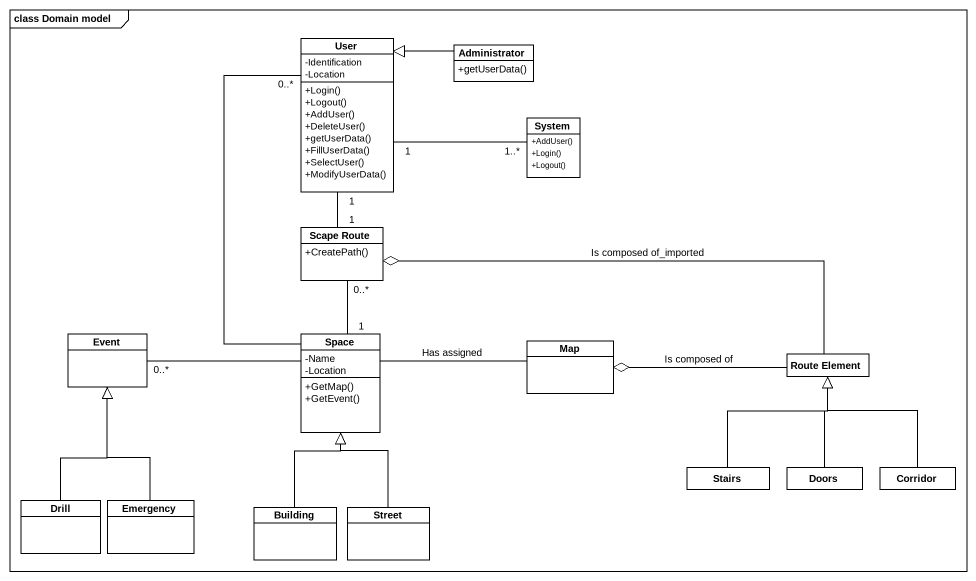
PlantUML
@startuml
mainframe class Domain model
hide circle
hide empty members
skinparam classAttributeIconSize 0
class User {
  -Identification
  -Location
  +Login()
  +Logout()
  +AddUser()
  +DeleteUser()
  +getUserData()
  +FillUserData()
  +SelectUser()
  +ModifyUserData()
}
class Administrator {
  +getUserData()
}
class System {
  +AddUser()
  +Login()
  +Logout()
}
class "Scape Route" as Scape_Route {
  +CreatePath()
}
class Event
class Space {
  -Name
  -Location
  +GetMap()
  +GetEvent()
}
class "Map" as Map_
class "Route Element" as Route_Element
class Drill
class Emergency
class Stairs
class Doors
class Corridor
class Building
class Street
User "1" -right- "1..*" System
Administrator -left-|> User
Scape_Route "1" -up- "1" User
Scape_Route "0..*" -- "1" Space
Scape_Route o-right- Route_Element : Is composed of_imported
Event "0..*" -right- Space
Space -up- "0..*" User
Space -right- Map_ : Has assigned
Map_ o-right- Route_Element : Is composed of
Drill -up-|> Event
Emergency -up-|> Event
Stairs -up-|> Route_Element
Doors -up-|> Route_Element
Corridor -up-|> Route_Element
Building -up-|> Space
Street -up-|> Space
@enduml
